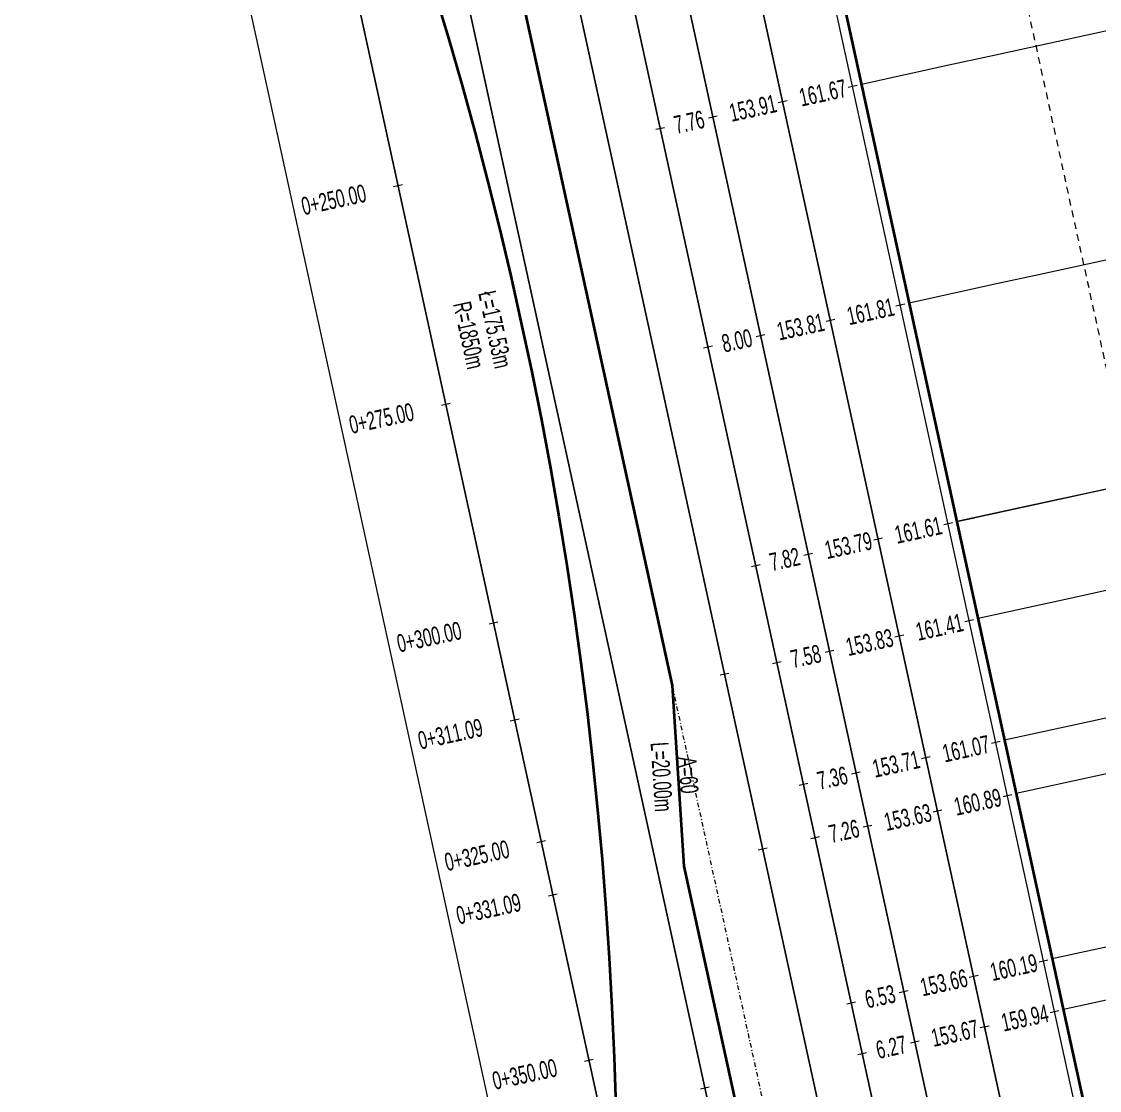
# Model space of a CAD drawing. Header units: metres. Extents: x 8416582 to 8417409, y 5771873 to 5772737.
# Drawn here: x 8416923.7 to 8417044.1, y 5772215 to 5772334.4 of the extents above; entities that cross this region are included whole.
import ezdxf
from ezdxf.enums import TextEntityAlignment as Align

# ---------------------------------------------------------------- set-up
doc = ezdxf.new("R2010")
doc.units = ezdxf.units.M
doc.linetypes.add('( Dashdot )', pattern=[1.001, 0.5, -0.25, 0.001, -0.25])
doc.linetypes.add('JIS_02_0.7', pattern=[1.35, 0.75, -0.6])
for name, color, linetype, lineweight in [('AII_D_opisy', 7, 'Continuous', 15), ('AII_D_opisy_grube', 7, 'Continuous', 35), ('AII_D_Profil_proj', 1, 'Continuous', 15), ('AII_D_Profil_teren istn', 3, 'Continuous', 15), ('PROFIL_linie_odniesienia', 8, 'Continuous', 5), ('PROFIL_osie', 7, 'Continuous', 35), ('PROFIL_ramka', 7, 'Continuous', 15), ('PROFIL_siatka_glowna', 7, 'Continuous', 15), ('PROFIL_siatka_pomocnicza', 9, 'JIS_02_0.7', 15), ('PROFIL_znaczniki', 7, 'Continuous', 5)]:
    doc.layers.add(name, color=color, linetype=linetype, lineweight=lineweight)
doc.layers.add('AII_M_opis', color=1, linetype='Continuous')
doc.layers.add('AII_M_pomoc', color=30, linetype='Continuous', plot=False)
doc.styles.add('Style-cdmsimpl', font='CDMSIMPL.shx')

# ---------------------------------------------------------------- blocks, each defined once
blk = doc.blocks.new('A$C28d39659')
at = {"layer": 'AII_D_opisy', "color": 8, "linetype": '( Dashdot )', "lineweight": 5, "flags": 128}
blk.add_lwpolyline([(52, 30), (752, 30)], dxfattribs=at)
at = {"layer": 'AII_D_opisy_grube', "color": 8, "flags": 128}
blk.add_lwpolyline([(52, 30), (58.26, 30), (58.26, 30), (83.26, 33), (83.26, 33), (174.24, 33), (174.24, 33), (199.24, 30), (199.24, 30), (363.09, 30), (363.09, 30), (383.09, 27), (383.09, 27), (462.76, 27), (462.76, 27), (482.76, 30), (482.76, 30), (652.3, 30)], dxfattribs=at)
at = {"layer": 'AII_D_opisy_grube', "color": 1, "flags": 128}
blk.add_lwpolyline([(281.62, 20.59), (287.1, 21.02), (292.59, 21.38), (298.07, 21.68), (303.56, 21.9), (309.05, 22.07), (314.53, 22.17), (325.5, 22.17), (330.99, 22.07), (336.47, 21.9), (341.96, 21.68), (347.44, 21.38), (352.93, 21.02), (358.41, 20.59), (363.9, 20.1), (369.38, 19.54), (374.87, 18.92), (380.36, 18.23), (385.84, 17.48), (391.33, 16.65), (396.81, 15.77), (402.3, 14.82), (407.78, 13.8)], dxfattribs=at)
at = {"layer": 'PROFIL_linie_odniesienia', "flags": 128}
for points in [[(327, 283.11), (327, 80), (327, 75), (327, 65)], [(302, 281.74), (302, 80), (302, 75), (302, 65)], [(352, 281.1), (352, 80), (352, 75), (352, 65)], [(363.09, 279.12), (363.09, 80), (363.09, 75), (363.09, 65)], [(377, 275.71), (377, 80), (377, 75), (377, 65)], [(383.09, 273.88), (383.09, 80), (383.09, 75), (383.09, 65)], [(402, 266.94), (402, 80), (402, 75), (402, 65)], [(407.78, 264.43), (407.78, 80), (407.78, 75), (407.78, 65)]]:
    blk.add_lwpolyline(points, dxfattribs=at)
at = {"layer": 'PROFIL_osie'}
blk.add_line((52, 65), (702, 65), dxfattribs=at)
at = {"layer": 'PROFIL_ramka'}
for points in [[(52, 56), (752, 56), (752, 64), (52, 64)], [(52, 48), (752, 48), (752, 56), (52, 56)], [(52, 42), (752, 42), (752, 48), (52, 48)], [(52, 36), (752, 36), (752, 42), (52, 42)], [(52, 24), (752, 24), (752, 36), (52, 36)], [(52, 12), (752, 12), (752, 24), (52, 24)], [(52, 0), (752, 0), (752, 12), (52, 12)]]:
    blk.add_3dface(points, dxfattribs=at)
at = {"layer": 'PROFIL_siatka_glowna'}
blk.add_line((352, 65), (352, 365), dxfattribs=at)
at = {"layer": 'PROFIL_siatka_pomocnicza'}
blk.add_line((652.3, 85), (52, 85), dxfattribs=at)
at = {"layer": 'PROFIL_znaczniki'}
blk.add_line((352, 65), (352, 67), dxfattribs=at)
at = {"layer": 'PROFIL_znaczniki', "flags": 128}
for points in [[(302, 63.5), (302, 64.5)], [(327, 63.5), (327, 64.5)], [(352, 63.5), (352, 64.5)], [(363.09, 63.5), (363.09, 64.5)], [(377, 63.5), (377, 64.5)], [(383.09, 63.5), (383.09, 64.5)], [(402, 63.5), (402, 64.5)], [(407.78, 63.5), (407.78, 64.5)], [(302, 55.5), (302, 56.5)], [(327, 55.5), (327, 56.5)], [(352, 55.5), (352, 56.5)], [(363.09, 55.5), (363.09, 56.5)], [(377, 55.5), (377, 56.5)], [(383.09, 55.5), (383.09, 56.5)], [(402, 55.5), (402, 56.5)], [(407.78, 55.5), (407.78, 56.5)], [(302, 47.5), (302, 48.5)], [(327, 47.5), (327, 48.5)], [(352, 47.5), (352, 48.5)], [(363.09, 47.5), (363.09, 48.5)], [(377, 47.5), (377, 48.5)], [(383.09, 47.5), (383.09, 48.5)], [(402, 47.5), (402, 48.5)], [(407.78, 47.5), (407.78, 48.5)], [(302, 41.5), (302, 42.5)], [(327, 41.5), (327, 42.5)], [(352, 41.5), (352, 42.5)], [(363.09, 41.5), (363.09, 42.5)], [(377, 41.5), (377, 42.5)], [(383.09, 41.5), (383.09, 42.5)], [(402, 41.5), (402, 42.5)], [(407.78, 41.5), (407.78, 42.5)], [(363.09, 35.5), (363.09, 36.5)], [(383.09, 35.5), (383.09, 36.5)], [(407.78, 23.5), (407.78, 24.5)], [(302, 11.5), (302, 12.5)], [(327, 11.5), (327, 12.5)], [(352, 11.5), (352, 12.5)], [(363.09, 11.5), (363.09, 12.5)], [(377, 11.5), (377, 12.5)], [(383.09, 11.5), (383.09, 12.5)], [(402, 11.5), (402, 12.5)]]:
    blk.add_lwpolyline(points, dxfattribs=at)
at = {"layer": 'AII_D_opisy', "style": 'Style-cdmsimpl', "width": 0.65}
for s, p in [('7.76', (302, 47)), ('8.00', (327, 47)), ('7.82', (352, 47)), ('7.58', (363.09, 47)), ('7.36', (377, 47)), ('7.26', (383.09, 47)), ('6.53', (402, 47)), ('6.27', (407.78, 47))]:
    blk.add_text(s, height=2, rotation=90, dxfattribs=at).set_placement(p, align=Align.MIDDLE_RIGHT)
for s, p in [('0+250.00', (302, 1)), ('0+275.00', (327, 1)), ('0+300.00', (352, 1)), ('0+311.09', (363.09, 1)), ('0+325.00', (377, 1)), ('0+331.09', (383.09, 1)), ('0+350.00', (402, 1))]:
    blk.add_text(s, height=2, rotation=90, dxfattribs=at).set_placement(p, align=Align.MIDDLE_LEFT)
at = {"layer": 'AII_D_opisy', "insert": (373.04, 28.17), "char_height": 2, "attachment_point": 5, "rotation": 351.4692, "line_spacing_factor": 0.9, "style": 'Style-cdmsimpl'}
blk.add_mtext('\\H1x;\\W0.65;A=60\\PL=20.00m', dxfattribs=at)
at = {"layer": 'AII_D_opisy', "insert": (320.02, 17.67), "char_height": 2, "attachment_point": 5, "line_spacing_factor": 0.9, "style": 'Style-cdmsimpl'}
blk.add_mtext('\\H1x;\\W0.65;Ł=175.53m\\PR=1850m', dxfattribs=at)
at = {"layer": 'AII_D_Profil_proj', "style": 'Style-cdmsimpl', "width": 0.65}
for s, p in [('161.67', (302, 63.25)), ('161.81', (327, 63.25)), ('161.61', (352, 63.25)), ('161.41', (363.09, 63.25)), ('161.07', (377, 63.25)), ('160.89', (383.09, 63.25)), ('160.19', (402, 63.25)), ('159.94', (407.78, 63.25))]:
    blk.add_text(s, height=2, rotation=90, dxfattribs=at).set_placement(p, align=Align.MIDDLE_RIGHT)
at = {"layer": 'AII_D_Profil_teren istn', "style": 'Style-cdmsimpl', "width": 0.65}
for s, p in [('153.91', (302, 55.25)), ('153.81', (327, 55.25)), ('153.79', (352, 55.25)), ('153.83', (363.09, 55.25)), ('153.71', (377, 55.25)), ('153.63', (383.09, 55.25)), ('153.66', (402, 55.25)), ('153.67', (407.78, 55.25))]:
    blk.add_text(s, height=2, rotation=90, dxfattribs=at).set_placement(p, align=Align.MIDDLE_RIGHT)
blk = doc.blocks.new('A$C44c9b803')
at = {"layer": 'AII_M_opis', "color": 1, "lineweight": 25}
blk.add_blockref('A$C28d39659', (0, 0), dxfattribs=at)

msp = doc.modelspace()

# ---------------------------------------------------------------- block references
at = {"layer": 'AII_M_pomoc', "lineweight": 25, "rotation": 282.3200789319986}
msp.add_blockref('A$C44c9b803', (8416889.5951, 5772608.5938), dxfattribs=at)

doc.saveas('drawing.dxf')
